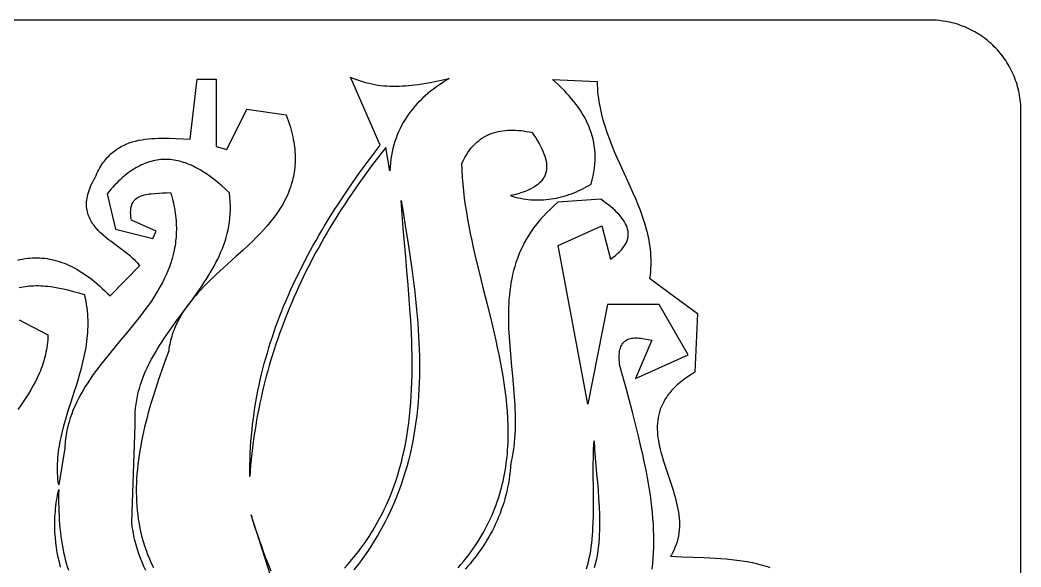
# Model space of a CAD drawing. Header units: metres. Extents: x 0 to 50, y 0 to 50.
# Drawn here: x 17.05 to 50, y 31.99 to 50 of the extents above; entities that cross this region are included whole.
import ezdxf

# ---------------------------------------------------------------- set-up
doc = ezdxf.new("R2010")
doc.units = ezdxf.units.M

msp = doc.modelspace()

# ---------------------------------------------------------------- linework, layer by layer
for points in [[(50, 3), (50, 47), (50, 47), (49.999076, 47.074492), (49.996313, 47.148761), (49.991723, 47.222779), (49.98532, 47.296513), (49.977116, 47.369934), (49.967123, 47.443009), (49.955354, 47.51571), (49.941823, 47.588004), (49.926542, 47.659861), (49.909523, 47.731251), (49.89078, 47.802143), (49.870324, 47.872505), (49.84817, 47.942308), (49.824329, 48.01152), (49.798814, 48.080111), (49.771639, 48.14805), (49.742815, 48.215307), (49.712355, 48.281849), (49.680273, 48.347648), (49.64658, 48.412671), (49.611291, 48.476889), (49.574416, 48.540271), (49.53597, 48.602785), (49.495965, 48.664402), (49.454413, 48.725089), (49.411328, 48.784818), (49.366721, 48.843556), (49.320606, 48.901274), (49.272996, 48.957939), (49.223903, 49.013523), (49.173341, 49.067994), (49.12132, 49.12132), (49.12132, 49.12132), (49.067994, 49.173341), (49.013523, 49.223903), (48.957939, 49.272996), (48.901274, 49.320606), (48.843556, 49.366721), (48.784818, 49.411328), (48.725089, 49.454413), (48.664402, 49.495965), (48.602785, 49.53597), (48.540271, 49.574416), (48.476889, 49.611291), (48.412671, 49.64658), (48.347648, 49.680273), (48.281849, 49.712355), (48.215307, 49.742815), (48.14805, 49.771639), (48.080111, 49.798814), (48.01152, 49.824329), (47.942308, 49.84817), (47.872505, 49.870324), (47.802143, 49.89078), (47.731251, 49.909523), (47.659861, 49.926542), (47.588004, 49.941823), (47.51571, 49.955354), (47.443009, 49.967123), (47.369934, 49.977116), (47.296513, 49.98532), (47.222779, 49.991723), (47.148761, 49.996313), (47.074492, 49.999076), (47, 50), (3, 50)], [(27.930947, 48.122105), (27.930947, 48.122105), (28.029593, 48.078524), (28.128401, 48.038802), (28.227373, 48.002824), (28.32651, 47.970475), (28.425815, 47.941639), (28.525289, 47.916203), (28.624935, 47.894049), (28.724755, 47.875065), (28.82475, 47.859133), (28.924923, 47.84614), (29.025275, 47.83597), (29.12581, 47.828507), (29.226528, 47.823638), (29.327432, 47.821246), (29.428524, 47.821216), (29.529805, 47.823434), (29.631279, 47.827784), (29.732946, 47.834151), (29.83481, 47.84242), (29.936871, 47.852476), (30.039133, 47.864203), (30.141596, 47.877487), (30.347138, 47.908264), (30.553511, 47.943886), (30.760734, 47.983431), (30.968821, 48.025978), (31.17779, 48.070607), (31.17779, 48.070607), (31.068707, 48.005251), (30.962389, 47.938288), (30.858871, 47.869688), (30.758185, 47.799423), (30.660363, 47.727462), (30.565439, 47.653778), (30.473445, 47.578341), (30.384415, 47.501122), (30.29838, 47.422093), (30.215374, 47.341223), (30.13543, 47.258484), (30.05858, 47.173847), (29.984858, 47.087284), (29.914295, 46.998764), (29.846926, 46.908259), (29.782782, 46.81574), (29.721896, 46.721177), (29.664302, 46.624543), (29.610032, 46.525807), (29.559119, 46.424941), (29.511596, 46.321915), (29.467496, 46.216701), (29.426851, 46.10927), (29.389694, 45.999592), (29.356058, 45.887639), (29.325976, 45.773381), (29.299481, 45.65679), (29.276606, 45.537836), (29.257382, 45.416491), (29.241844, 45.292724), (29.230024, 45.166508), (29.221955, 45.037814), (29.09101, 45.80323), (29.09101, 45.80323), (28.853097, 45.499222), (28.620692, 45.193369), (28.393876, 44.885632), (28.17273, 44.575971), (27.957334, 44.264347), (27.851817, 44.107785), (27.747769, 43.950718), (27.645198, 43.79314), (27.544116, 43.635047), (27.444531, 43.476432), (27.346455, 43.317292), (27.249898, 43.157621), (27.154868, 42.997415), (27.061378, 42.836668), (26.969435, 42.675375), (26.879052, 42.513531), (26.790237, 42.351132), (26.703002, 42.188173), (26.617355, 42.024648), (26.533308, 41.860552), (26.450869, 41.695881), (26.37005, 41.530629), (26.290861, 41.364792), (26.213311, 41.198365), (26.13741, 41.031343), (26.063169, 40.86372), (25.990598, 40.695491), (25.919707, 40.526653), (25.850506, 40.357199), (25.783005, 40.187125), (25.717214, 40.016426), (25.653143, 39.845097), (25.590803, 39.673132), (25.530203, 39.500528), (25.471354, 39.327278), (25.414265, 39.153378), (25.358947, 38.978824), (25.30541, 38.803609), (25.253664, 38.62773), (25.203718, 38.45118), (25.155584, 38.273956), (25.109271, 38.096051), (25.06479, 37.917462), (25.02215, 37.738183), (24.981361, 37.558209), (24.942434, 37.377536), (24.905378, 37.196158), (24.870205, 37.01407), (24.836923, 36.831267), (24.805543, 36.647745), (24.776076, 36.463498), (24.74853, 36.278521), (24.722917, 36.09281), (24.699246, 35.906359), (24.677528, 35.719164), (24.657772, 35.53122), (24.639988, 35.34252), (24.624188, 35.153062), (24.61038, 34.962839), (24.61038, 34.962839), (24.61046, 35.158335), (24.613215, 35.352805), (24.618618, 35.546259), (24.626642, 35.73871), (24.637262, 35.930168), (24.65045, 36.120645), (24.666181, 36.310152), (24.684427, 36.4987), (24.705162, 36.6863), (24.728359, 36.872964), (24.753992, 37.058704), (24.782035, 37.243529), (24.81246, 37.427452), (24.845242, 37.610484), (24.880353, 37.792635), (24.917768, 37.973918), (24.957459, 38.154344), (24.9994, 38.333924), (25.043564, 38.512668), (25.089926, 38.690589), (25.138458, 38.867698), (25.189133, 39.044005), (25.241926, 39.219523), (25.29681, 39.394262), (25.353758, 39.568234), (25.412744, 39.74145), (25.47374, 39.913921), (25.536722, 40.085659), (25.601661, 40.256674), (25.668532, 40.426978), (25.737308, 40.596583), (25.807962, 40.765499), (25.880467, 40.933738), (25.954799, 41.101311), (26.030929, 41.26823), (26.108831, 41.434505), (26.188478, 41.600148), (26.269845, 41.76517), (26.352904, 41.929583), (26.43763, 42.093397), (26.523994, 42.256624), (26.611972, 42.419275), (26.701536, 42.581362), (26.79266, 42.742896), (26.885317, 42.903887), (26.97948, 43.064348), (27.075124, 43.224289), (27.172222, 43.383723), (27.370671, 43.701109), (27.574617, 44.016598), (27.783845, 44.33028), (27.998145, 44.642244), (28.217304, 44.952581), (28.441109, 45.261381), (28.669347, 45.568734), (28.901808, 45.87473), (27.930947, 48.122105)], [(16.974172, 42.094382), (17.053785, 42.112621), (17.13347, 42.128346), (17.213233, 42.141531), (17.29308, 42.152155), (17.373017, 42.160192), (17.45305, 42.16562), (17.533183, 42.168416), (17.613424, 42.168555), (17.693778, 42.166014), (17.77425, 42.16077), (17.854846, 42.152799), (17.935573, 42.142078), (18.016435, 42.128583), (18.097439, 42.11229), (18.178591, 42.093177), (18.259895, 42.071218), (18.341358, 42.046392), (18.422986, 42.018674), (18.504785, 41.988042), (18.58676, 41.95447), (18.668916, 41.917937), (18.751261, 41.878418), (18.833798, 41.835889), (18.916536, 41.790328), (18.999478, 41.741711), (19.082631, 41.690014), (19.166, 41.635214), (19.249592, 41.577287), (19.333411, 41.51621), (19.417465, 41.451959), (19.501758, 41.384511), (19.586297, 41.313842), (19.671087, 41.239928), (19.756133, 41.162747), (19.841442, 41.082274), (19.92702, 40.998486), (20.012872, 40.91136), (20.992336, 41.917403), (20.992336, 41.917403), (20.920813, 41.996123), (20.844367, 42.072493), (20.763655, 42.146823), (20.679334, 42.219426), (20.592062, 42.290613), (20.502494, 42.360696), (20.319101, 42.4988), (20.134412, 42.636231), (20.043224, 42.705473), (19.953682, 42.775482), (19.866444, 42.846571), (19.782167, 42.91905), (19.701508, 42.993232), (19.625123, 43.069429), (19.55367, 43.147951), (19.519998, 43.188182), (19.487806, 43.229112), (19.457175, 43.270779), (19.428187, 43.313222), (19.400925, 43.356481), (19.37547, 43.400594), (19.351906, 43.445601), (19.330314, 43.49154), (19.310775, 43.53845), (19.293373, 43.58637), (19.278189, 43.63534), (19.265306, 43.685398), (19.254805, 43.736583), (19.246769, 43.788935), (19.24128, 43.842491), (19.23842, 43.897292), (19.238271, 43.953376), (19.240915, 44.010782), (19.246434, 44.069549), (19.254911, 44.129716), (19.266428, 44.191322), (19.281066, 44.254406), (19.298908, 44.319007), (19.320035, 44.385164), (19.344531, 44.452916), (19.372477, 44.522302), (19.403956, 44.593361), (19.439048, 44.666131), (19.477838, 44.740653), (19.520406, 44.816964), (19.520406, 44.816964), (19.549248, 44.883982), (19.579077, 44.948713), (19.609874, 45.011197), (19.641624, 45.071469), (19.674308, 45.129569), (19.707911, 45.185533), (19.742415, 45.2394), (19.777803, 45.291208), (19.814058, 45.340994), (19.851164, 45.388795), (19.889104, 45.434651), (19.92786, 45.478598), (19.967416, 45.520674), (20.007754, 45.560918), (20.048858, 45.599366), (20.090711, 45.636057), (20.133296, 45.671029), (20.176596, 45.704318), (20.220594, 45.735964), (20.265273, 45.766003), (20.310616, 45.794474), (20.356606, 45.821414), (20.403227, 45.846862), (20.450461, 45.870854), (20.498291, 45.893429), (20.546701, 45.914624), (20.645192, 45.953027), (20.745797, 45.986364), (20.848382, 46.014939), (20.952811, 46.039054), (21.058948, 46.05901), (21.166658, 46.075109), (21.275806, 46.087655), (21.386255, 46.096949), (21.497872, 46.103294), (21.610519, 46.106991), (21.724062, 46.108343), (21.838365, 46.107652), (21.953293, 46.105221), (22.184481, 46.096345), (22.416542, 46.084133), (22.648393, 46.071002), (22.878255, 48.056202), (23.506415, 48.056202)], [(23.506415, 48.056202), (23.506415, 45.829044), (23.85785, 45.738688), (24.512117, 47.066354), (25.808758, 46.872788), (25.808758, 46.872788), (25.844027, 46.77898), (25.876903, 46.686368), (25.907418, 46.594936), (25.935604, 46.504668), (25.961493, 46.415549), (25.985119, 46.327561), (26.006514, 46.24069), (26.025709, 46.154918), (26.042738, 46.07023), (26.057633, 45.98661), (26.070427, 45.904042), (26.081151, 45.822509), (26.089838, 45.741996), (26.096522, 45.662486), (26.101233, 45.583964), (26.104005, 45.506413), (26.10487, 45.429817), (26.10386, 45.354161), (26.101009, 45.279428), (26.096347, 45.205602), (26.089908, 45.132667), (26.081725, 45.060607), (26.071829, 44.989405), (26.060254, 44.919047), (26.04703, 44.849515), (26.032192, 44.780794), (26.015771, 44.712868), (25.9978, 44.64572), (25.978311, 44.579335), (25.957337, 44.513696), (25.934911, 44.448787), (25.911063, 44.384593), (25.885828, 44.321097), (25.859237, 44.258283), (25.802118, 44.134637), (25.739967, 44.013527), (25.673042, 43.894825), (25.601603, 43.778401), (25.52591, 43.664127), (25.446222, 43.551875), (25.362798, 43.441516), (25.275899, 43.332921), (25.185783, 43.225963), (25.09271, 43.120512), (24.99694, 43.01644), (24.898732, 42.913618), (24.798345, 42.811918), (24.69604, 42.711211), (24.592075, 42.61137), (24.380206, 42.413766), (24.164812, 42.218079), (23.73176, 41.828342), (23.518252, 41.632235), (23.413161, 41.533422), (23.309525, 41.433931), (23.207603, 41.333634), (23.107654, 41.232402), (23.009939, 41.130107), (22.914716, 41.02662), (22.822246, 40.921813), (22.732787, 40.815556), (22.646599, 40.707723), (22.563942, 40.598183), (22.485076, 40.486808), (22.410258, 40.373471), (22.33975, 40.258042), (22.273811, 40.140392), (22.2127, 40.020394), (22.156676, 39.897919), (22.130653, 39.835712), (22.106, 39.772838), (22.082748, 39.70928), (22.06093, 39.645022), (22.040579, 39.580049), (22.021727, 39.514344), (22.004406, 39.447891), (21.988649, 39.380674), (21.974488, 39.312677), (21.961956, 39.243885), (21.951086, 39.17428), (21.941908, 39.103846), (21.941908, 39.103846), (21.826791, 38.788728), (21.714826, 38.473835), (21.606736, 38.159278), (21.50324, 37.845166), (21.405062, 37.531612), (21.358193, 37.375079), (21.312924, 37.218726), (21.269345, 37.062567), (21.227546, 36.906617), (21.187618, 36.75089), (21.149651, 36.595398), (21.113735, 36.440156), (21.079961, 36.285178), (21.048418, 36.130478), (21.019196, 35.976069), (20.992387, 35.821965), (20.96808, 35.66818), (20.946365, 35.514728), (20.927333, 35.361623), (20.911074, 35.208878), (20.897678, 35.056507), (20.887235, 34.904525), (20.879836, 34.752945), (20.875571, 34.601781), (20.874529, 34.451046), (20.876802, 34.300755), (20.882479, 34.150921), (20.89165, 34.001558), (20.904407, 33.852681), (20.920838, 33.704302), (20.941035, 33.556436), (20.965087, 33.409096), (20.993085, 33.262297), (21.025119, 33.116052), (21.061279, 32.970375), (21.101656, 32.825279), (21.146339, 32.68078), (21.195419, 32.536889), (21.248985, 32.393622), (21.307129, 32.250993), (21.369941, 32.109014), (21.43751, 31.9677)], [(31.472128, 31.959075), (31.563457, 32.065674), (31.651714, 32.17257), (31.736938, 32.279762), (31.819169, 32.387243), (31.898446, 32.495011), (31.974809, 32.603061), (32.048298, 32.71139), (32.118951, 32.819992), (32.186809, 32.928864), (32.251911, 33.038003), (32.314296, 33.147403), (32.374004, 33.257061), (32.431075, 33.366973), (32.485548, 33.477135), (32.537463, 33.587543), (32.586859, 33.698192), (32.633776, 33.809079), (32.678254, 33.920199), (32.720331, 34.031549), (32.760047, 34.143125), (32.797443, 34.254922), (32.832557, 34.366936), (32.865429, 34.479164), (32.896098, 34.5916), (32.924605, 34.704242), (32.950989, 34.817086), (32.975289, 34.930126), (32.997544, 35.043359), (33.017795, 35.156782), (33.036081, 35.270389), (33.052441, 35.384177), (33.066915, 35.498142), (33.079542, 35.61228), (33.090363, 35.726587), (33.099416, 35.841058), (33.106741, 35.95569), (33.112378, 36.070478), (33.116366, 36.185419), (33.118745, 36.300509), (33.119554, 36.415743), (33.118833, 36.531117), (33.116622, 36.646628), (33.107885, 36.878042), (33.09366, 37.109952), (33.074264, 37.342327), (33.050012, 37.575134), (33.021222, 37.808339), (32.988208, 38.041912), (32.951289, 38.27582), (32.91078, 38.510029), (32.866997, 38.744509), (32.820257, 38.979225), (32.770876, 39.214147), (32.719171, 39.44924), (32.665458, 39.684474), (32.553272, 40.155232), (32.43685, 40.626161), (32.318723, 41.097002), (32.201421, 41.567495), (32.087475, 42.037381), (32.032551, 42.272015), (31.979415, 42.5064), (31.928384, 42.740504), (31.879773, 42.974294), (31.8339, 43.207738), (31.79108, 43.440803), (31.75163, 43.673457), (31.715866, 43.905667), (31.684104, 44.137401), (31.656661, 44.368627), (31.633854, 44.599312), (31.615998, 44.829424), (31.60341, 45.05893), (31.596406, 45.287798), (31.596406, 45.287798), (31.643097, 45.383404), (31.691713, 45.473925), (31.742226, 45.559455), (31.794605, 45.640092), (31.848821, 45.715932), (31.904843, 45.787071), (31.962643, 45.853604), (32.02219, 45.915629), (32.083454, 45.973241), (32.146407, 46.026536), (32.211017, 46.07561), (32.277256, 46.12056), (32.345094, 46.161481), (32.414501, 46.198471), (32.485447, 46.231624), (32.557903, 46.261037), (32.631838, 46.286807), (32.707224, 46.309029), (32.78403, 46.327799), (32.862226, 46.343214), (32.941783, 46.355369), (33.022672, 46.364362), (33.104862, 46.370287), (33.188323, 46.373242), (33.273027, 46.373321), (33.358942, 46.370622), (33.446041, 46.365241), (33.534292, 46.357273), (33.623666, 46.346815), (33.714133, 46.333963), (33.805664, 46.318812), (33.898229, 46.30146), (33.898229, 46.30146), (33.963401, 46.207935), (34.024481, 46.115833), (34.081316, 46.025194), (34.133751, 45.936059), (34.181633, 45.84847), (34.224807, 45.762468), (34.26312, 45.678093), (34.296418, 45.595387), (34.324547, 45.51439), (34.347353, 45.435144), (34.364682, 45.357689), (34.376381, 45.282066), (34.382295, 45.208317), (34.383034, 45.172158), (34.38227, 45.136482), (34.379983, 45.101296), (34.376153, 45.066603), (34.370762, 45.032409), (34.36379, 44.99872), (34.355218, 44.96554), (34.345026, 44.932874), (34.333197, 44.900728), (34.319709, 44.869107), (34.304544, 44.838015), (34.287684, 44.807458), (34.269107, 44.777442), (34.248796, 44.74797), (34.226732, 44.719049), (34.202894, 44.690683), (34.177263, 44.662878), (34.149821, 44.635639), (34.120548, 44.60897), (34.089425, 44.582877), (34.056432, 44.557365), (34.021551, 44.53244), (33.984762, 44.508106), (33.946047, 44.484368), (33.862757, 44.438702), (33.771527, 44.395483), (33.672205, 44.354752), (33.564636, 44.31655), (33.448667, 44.280918), (33.324142, 44.247897), (33.190909, 44.217528), (33.190909, 44.217528), (33.275111, 44.191851), (33.359352, 44.168728), (33.44362, 44.148144), (33.527905, 44.130088), (33.612195, 44.114546), (33.696479, 44.101507), (33.780746, 44.090958), (33.864984, 44.082885), (33.949183, 44.077277), (34.033331, 44.07412), (34.117417, 44.073403), (34.201429, 44.075112), (34.285357, 44.079235), (34.36919, 44.085759), (34.452915, 44.094672), (34.536522, 44.10596), (34.62, 44.119612), (34.703338, 44.135615), (34.786524, 44.153956), (34.869546, 44.174622), (34.952395, 44.197602), (35.035058, 44.222881), (35.117524, 44.250448), (35.199783, 44.28029), (35.281822, 44.312395), (35.363631, 44.346749), (35.445199, 44.38334), (35.526514, 44.422156), (35.607565, 44.463183), (35.688341, 44.50641), (35.768831, 44.551823), (35.849023, 44.599411), (35.849023, 44.599411), (35.88524, 44.733012), (35.915426, 44.864556), (35.939695, 44.994079), (35.958161, 45.121619), (35.970938, 45.247214), (35.97814, 45.370903), (35.97988, 45.492722), (35.976273, 45.612709), (35.967433, 45.730903), (35.953474, 45.84734), (35.934509, 45.96206), (35.910652, 46.075099), (35.882018, 46.186495), (35.848721, 46.296286), (35.810873, 46.40451), (35.76859, 46.511205), (35.721985, 46.616408), (35.671172, 46.720158), (35.616265, 46.822491), (35.557378, 46.923446), (35.494625, 47.02306), (35.42812, 47.121372), (35.357976, 47.218418), (35.284309, 47.314238), (35.207231, 47.408868), (35.126856, 47.502346), (35.043299, 47.594711), (34.956674, 47.685999), (34.867094, 47.776249), (34.774673, 47.865498), (34.679526, 47.953785), (34.581766, 48.041146), (36.045059, 47.979679), (36.045059, 47.979679), (36.048056, 47.866953), (36.05389, 47.755167), (36.062459, 47.644292), (36.073663, 47.5343), (36.087403, 47.425164), (36.103577, 47.316855), (36.122086, 47.209346), (36.142828, 47.102608), (36.165704, 46.996613), (36.190613, 46.891334), (36.217455, 46.786743), (36.24613, 46.682811), (36.276537, 46.579511), (36.308576, 46.476815), (36.342146, 46.374695), (36.377148, 46.273122), (36.451044, 46.071508), (36.52946, 45.87175), (36.611595, 45.673624), (36.696645, 45.476906), (36.783807, 45.281373), (36.87228, 45.0868), (37.049944, 44.699643), (37.13753, 44.506611), (37.223215, 44.313646), (37.306196, 44.120522), (37.385671, 43.927018), (37.460837, 43.732908), (37.53089, 43.53797), (37.56375, 43.440121), (37.59503, 43.34198), (37.624631, 43.24352), (37.652452, 43.144714), (37.678393, 43.045532), (37.702354, 42.945948), (37.724234, 42.845932), (37.743933, 42.745458), (37.761351, 42.644497), (37.776387, 42.543022), (37.788941, 42.441004), (37.798912, 42.338415), (37.806201, 42.235227), (37.810707, 42.131413), (37.81233, 42.026945), (37.810968, 41.921793), (37.806523, 41.815932), (37.798893, 41.709332), (37.787978, 41.601966), (37.773679, 41.493805), (39.353362, 40.33517), (39.265453, 38.402157), (39.265453, 38.402157), (39.131744, 38.319316), (39.007105, 38.235735), (38.89128, 38.151432), (38.78402, 38.066424), (38.685069, 37.98073), (38.594176, 37.894366), (38.551673, 37.850939), (38.511089, 37.80735), (38.472393, 37.763603), (38.435553, 37.7197), (38.400539, 37.675643), (38.367317, 37.631433), (38.335858, 37.587074), (38.306128, 37.542567), (38.278098, 37.497915), (38.251734, 37.453119), (38.20388, 37.363107), (38.162316, 37.272548), (38.126787, 37.181461), (38.097042, 37.089861), (38.072828, 36.997768), (38.053891, 36.905199), (38.03998, 36.81217), (38.030841, 36.7187), (38.026222, 36.624806), (38.02587, 36.530506), (38.029532, 36.435818), (38.036956, 36.340758), (38.047889, 36.245344), (38.062078, 36.149595), (38.079271, 36.053527), (38.099214, 35.957157), (38.121656, 35.860505), (38.146343, 35.763587), (38.173023, 35.66642), (38.23135, 35.471411), (38.294615, 35.27562), (38.360797, 35.079187), (38.427874, 34.882251), (38.493824, 34.684953), (38.556625, 34.487434), (38.586214, 34.388636), (38.614257, 34.289835), (38.640502, 34.191048), (38.664697, 34.092294), (38.686588, 33.99359), (38.705923, 33.894953), (38.722449, 33.796402), (38.735914, 33.697952), (38.746065, 33.599623), (38.752648, 33.501432), (38.755413, 33.403396), (38.754104, 33.305533), (38.748471, 33.207859), (38.73826, 33.110394), (38.723219, 33.013154), (38.703094, 32.916157), (38.677634, 32.819421), (38.646585, 32.722962), (38.609695, 32.6268), (38.56671, 32.53095), (38.517379, 32.435431), (38.490255, 32.387801), (38.461449, 32.34026), (38.461449, 32.34026), (38.832329, 32.323693), (39.202351, 32.310364), (39.570108, 32.296635), (39.752697, 32.288484), (39.934193, 32.278869), (40.114419, 32.267336), (40.293198, 32.253429), (40.470357, 32.236694), (40.645718, 32.216677), (40.819105, 32.192923), (40.990343, 32.164977), (41.159256, 32.132384), (41.325667, 32.09469), (41.40788, 32.073788), (41.489402, 32.05144), (41.57021, 32.02759), (41.650283, 32.00218), (41.729599, 31.975154)], [(21.184965, 31.867675), (21.123036, 32.003327), (21.064704, 32.140883), (21.010104, 32.280414), (20.959371, 32.42199), (20.91264, 32.56568), (20.870045, 32.711554), (20.831721, 32.859681), (20.797802, 33.010131), (20.768422, 33.162974), (20.743717, 33.31828), (20.723821, 33.476118), (20.83913, 36.661719), (20.83913, 36.661719), (20.834151, 36.803671), (20.834641, 36.943448), (20.840416, 37.081121), (20.851295, 37.216762), (20.867094, 37.350439), (20.887632, 37.482225), (20.912725, 37.61219), (20.942192, 37.740404), (20.975848, 37.866938), (21.013513, 37.991863), (21.055003, 38.115248), (21.100136, 38.237166), (21.148729, 38.357686), (21.200599, 38.476879), (21.255565, 38.594815), (21.313443, 38.711566), (21.374051, 38.827202), (21.437207, 38.941793), (21.502727, 39.05541), (21.57043, 39.168124), (21.640132, 39.280005), (21.711652, 39.391124), (21.784806, 39.501552), (21.859412, 39.611358), (22.012249, 39.829392), (22.168704, 40.045789), (22.486624, 40.475935), (22.645168, 40.690814), (22.801486, 40.906316), (22.95412, 41.123006), (23.028598, 41.231974), (23.101608, 41.34145), (23.172965, 41.451506), (23.242489, 41.562212), (23.309996, 41.673639), (23.375304, 41.785857), (23.438229, 41.898938), (23.498591, 42.012951), (23.556205, 42.127967), (23.61089, 42.244057), (23.662463, 42.361291), (23.710741, 42.479741), (23.755542, 42.599476), (23.796683, 42.720568), (23.833981, 42.843086), (23.867255, 42.967102), (23.896321, 43.092686), (23.920998, 43.219909), (23.941101, 43.348841), (23.95645, 43.479554), (23.96686, 43.612117), (23.972151, 43.746601), (23.972138, 43.883077), (23.966641, 44.021615), (23.955475, 44.162286), (23.938458, 44.305161), (23.938458, 44.305161), (23.812442, 44.426017), (23.686519, 44.540742), (23.560682, 44.649166), (23.434922, 44.751117), (23.309232, 44.846422), (23.183605, 44.934911), (23.058032, 45.016411), (22.995263, 45.054487), (22.932505, 45.090752), (22.869757, 45.125183), (22.807018, 45.15776), (22.744287, 45.188461), (22.681563, 45.217265), (22.618844, 45.24415), (22.556131, 45.269095), (22.493421, 45.292078), (22.430715, 45.313078), (22.368011, 45.332074), (22.305308, 45.349043), (22.242605, 45.363965), (22.179901, 45.376818), (22.117195, 45.38758), (22.054487, 45.396231), (21.991775, 45.402748), (21.929058, 45.407111), (21.866336, 45.409297), (21.803607, 45.409285), (21.740871, 45.407054), (21.678126, 45.402583), (21.615371, 45.395849), (21.552606, 45.386832), (21.48983, 45.37551), (21.427041, 45.361861), (21.364239, 45.345865), (21.301423, 45.327499), (21.238592, 45.306742), (21.175744, 45.283573), (21.112879, 45.25797), (21.049996, 45.229912), (20.987094, 45.199377), (20.924172, 45.166344), (20.861229, 45.130791), (20.798263, 45.092698), (20.735275, 45.052042), (20.672263, 45.008801), (20.609226, 44.962956), (20.546163, 44.914483), (20.483074, 44.863362), (20.419956, 44.809572), (20.35681, 44.753089), (20.293634, 44.693895), (20.230428, 44.631966), (20.167189, 44.567281), (20.103919, 44.49982), (20.040614, 44.429559), (19.977276, 44.356479), (19.913901, 44.280557), (20.194479, 43.113654)], [(20.194479, 43.113654), (21.419808, 42.810035), (21.532114, 43.045739), (20.712987, 43.411235), (20.712987, 43.411235), (20.699393, 43.49913), (20.691176, 43.580873), (20.688146, 43.656694), (20.690113, 43.726824), (20.696888, 43.791495), (20.70828, 43.85094), (20.7241, 43.905389), (20.744158, 43.955074), (20.768264, 44.000227), (20.796229, 44.041078), (20.827862, 44.077861), (20.862974, 44.110806), (20.901375, 44.140145), (20.942875, 44.16611), (20.987284, 44.188932), (21.034412, 44.208843), (21.08407, 44.226073), (21.136068, 44.240856), (21.190215, 44.253423), (21.246323, 44.264004), (21.304201, 44.272832), (21.363659, 44.280139), (21.486558, 44.291113), (21.613501, 44.298779), (21.742969, 44.30499), (21.873443, 44.311598), (22.003406, 44.320457), (22.003406, 44.320457), (22.029651, 44.232691), (22.053837, 44.14577), (22.075992, 44.059683), (22.096147, 43.974417), (22.114329, 43.889961), (22.130568, 43.806302), (22.144893, 43.723429), (22.157333, 43.64133), (22.167916, 43.559994), (22.176672, 43.479407), (22.18363, 43.399559), (22.188819, 43.320436), (22.192267, 43.242029), (22.194004, 43.164324), (22.194059, 43.08731), (22.19246, 43.010975), (22.189237, 42.935306), (22.184419, 42.860293), (22.178034, 42.785923), (22.170112, 42.712184), (22.160682, 42.639065), (22.149772, 42.566553), (22.137412, 42.494637), (22.12363, 42.423305), (22.091918, 42.282344), (22.054868, 42.143576), (22.012711, 42.006905), (21.965681, 41.872237), (21.914008, 41.739476), (21.857925, 41.608527), (21.797663, 41.479295), (21.733454, 41.351686), (21.66553, 41.225603), (21.594124, 41.100953), (21.519466, 40.977639), (21.441789, 40.855568), (21.361325, 40.734643), (21.278305, 40.61477), (21.192961, 40.495853), (21.105526, 40.377798), (21.016231, 40.26051), (20.925308, 40.143893), (20.739506, 39.912293), (20.549975, 39.682238), (20.358569, 39.452967), (20.167144, 39.223721), (19.977554, 38.993737), (19.791656, 38.762257), (19.70067, 38.645717), (19.611303, 38.528518), (19.523786, 38.410565), (19.438351, 38.291761), (19.35523, 38.172014), (19.274655, 38.051226), (19.196858, 37.929303), (19.12207, 37.806151), (19.050523, 37.681673), (18.98245, 37.555776), (18.918083, 37.428363), (18.857652, 37.29934), (18.80139, 37.168612), (18.749529, 37.036084), (18.702301, 36.90166), (18.659938, 36.765246), (18.622671, 36.626746), (18.590732, 36.486065), (18.576834, 36.414878), (18.564354, 36.343109), (18.553322, 36.270748), (18.543768, 36.197782), (18.535719, 36.1242), (18.529206, 36.049989), (18.524256, 35.975139), (18.520899, 35.899636), (18.319581, 34.693464), (18.319581, 34.693464), (18.306104, 34.793834), (18.295549, 34.893769), (18.287817, 34.993286), (18.282807, 35.092402), (18.280418, 35.191134), (18.280552, 35.289498), (18.283107, 35.387513), (18.287983, 35.485193), (18.29508, 35.582557), (18.304298, 35.679622), (18.315536, 35.776404), (18.328695, 35.87292), (18.343674, 35.969188), (18.360373, 36.065223), (18.378691, 36.161043), (18.398529, 36.256665), (18.442363, 36.447383), (18.491072, 36.637512), (18.543854, 36.827186), (18.599908, 37.016541), (18.658432, 37.205713), (18.718624, 37.394837), (18.840806, 37.773482), (18.901192, 37.963273), (18.960039, 38.153558), (19.016546, 38.344471), (19.06991, 38.536148), (19.11933, 38.728724), (19.164004, 38.922334), (19.18431, 39.01957), (19.20313, 39.117114), (19.220362, 39.214985), (19.235907, 39.3132), (19.249663, 39.411774), (19.261532, 39.510725), (19.271413, 39.610071), (19.279205, 39.709827), (19.284808, 39.810011), (19.288122, 39.91064), (19.289047, 40.01173), (19.287483, 40.113299), (19.28333, 40.215363), (19.276486, 40.317939), (19.266853, 40.421045), (19.254329, 40.524697), (19.238815, 40.628912), (19.22021, 40.733707), (19.198414, 40.839099), (19.173327, 40.945105), (19.173327, 40.945105), (18.991428, 41.002069), (18.812573, 41.053541), (18.636888, 41.099289), (18.464498, 41.13908), (18.295532, 41.172685), (18.130114, 41.199869), (18.048775, 41.210981), (17.968371, 41.220402), (17.888917, 41.228101), (17.81043, 41.23405), (17.732924, 41.238221), (17.656417, 41.240584), (17.580923, 41.24111), (17.506458, 41.23977), (17.433038, 41.236535), (17.360679, 41.231376), (17.289397, 41.224264), (17.219208, 41.215171), (17.150126, 41.204066), (17.082169, 41.190922), (17.015352, 41.175709)], [(27.732213, 31.950278), (27.814813, 32.042608), (27.895472, 32.13543), (27.974209, 32.228738), (28.051045, 32.322528), (28.126, 32.416793), (28.199096, 32.51153), (28.270352, 32.606732), (28.339789, 32.702395), (28.407427, 32.798513), (28.473288, 32.895082), (28.537391, 32.992096), (28.599756, 33.089549), (28.660405, 33.187438), (28.719359, 33.285756), (28.776636, 33.384499), (28.832259, 33.483661), (28.886246, 33.583237), (28.93862, 33.683221), (28.9894, 33.78361), (29.038607, 33.884398), (29.086262, 33.985578), (29.132384, 34.087147), (29.176995, 34.1891), (29.220114, 34.29143), (29.261763, 34.394133), (29.340731, 34.600636), (29.414061, 34.808569), (29.48192, 35.01789), (29.544469, 35.228557), (29.601873, 35.44053), (29.654296, 35.653766), (29.701903, 35.868225), (29.744856, 36.083865), (29.78332, 36.300645), (29.817459, 36.518524), (29.847437, 36.737459), (29.873417, 36.957411), (29.895564, 37.178337), (29.914041, 37.400197), (29.929013, 37.622949), (29.940643, 37.846551), (29.949096, 38.070962), (29.954535, 38.296142), (29.957124, 38.522048), (29.957028, 38.748639), (29.954409, 38.975874), (29.949433, 39.203712), (29.942262, 39.432112), (29.933062, 39.661031), (29.921995, 39.890429), (29.909226, 40.120264), (29.894919, 40.350495), (29.862345, 40.811981), (29.825586, 41.274554), (29.785953, 41.737886), (29.744757, 42.201644), (29.662923, 43.129118), (29.624907, 43.592173), (29.590575, 44.054333), (29.590575, 44.054333), (29.667636, 43.604103), (29.742747, 43.154226), (29.815047, 42.704856), (29.883673, 42.256143), (29.947766, 41.808241), (30.006464, 41.361303), (30.03352, 41.138242), (30.058905, 40.915479), (30.08251, 40.693034), (30.104228, 40.470924), (30.123951, 40.249169), (30.141572, 40.027789), (30.156982, 39.806801), (30.170075, 39.586226), (30.180742, 39.366082), (30.188876, 39.146388), (30.19437, 38.927164), (30.197114, 38.708428), (30.197003, 38.490199), (30.193928, 38.272497), (30.187782, 38.055341), (30.178456, 37.838749), (30.165844, 37.62274), (30.149837, 37.407335), (30.130328, 37.192551), (30.10721, 36.978407), (30.080374, 36.764924), (30.049713, 36.55212), (30.015119, 36.340013), (29.976485, 36.128623), (29.933702, 35.91797), (29.886664, 35.708071), (29.835263, 35.498947), (29.77939, 35.290615), (29.718939, 35.083096), (29.653801, 34.876408), (29.583869, 34.670571), (29.509036, 34.465603), (29.429193, 34.261523), (29.344233, 34.05835), (29.254049, 33.856105), (29.158532, 33.654804), (29.057575, 33.454468), (28.95107, 33.255116), (28.83891, 33.056767), (28.720987, 32.859439), (28.597193, 32.663152), (28.467421, 32.467925), (28.331563, 32.273777), (28.189511, 32.080726), (28.041157, 31.888793)], [(37.85728, 31.916251), (37.877991, 32.098059), (37.893919, 32.280887), (37.905225, 32.4647), (37.91207, 32.649463), (37.914614, 32.835142), (37.913018, 33.021702), (37.907441, 33.209108), (37.898045, 33.397326), (37.88499, 33.58632), (37.868436, 33.776057), (37.848544, 33.966501), (37.825474, 34.157617), (37.799388, 34.349372), (37.770444, 34.541729), (37.738805, 34.734655), (37.70463, 34.928115), (37.66808, 35.122073), (37.629315, 35.316496), (37.588496, 35.511349), (37.545783, 35.706596), (37.501337, 35.902204), (37.407887, 36.29436), (37.309431, 36.687539), (37.207251, 37.081465), (36.996858, 37.870443), (36.891212, 38.26494), (36.786979, 38.659071), (36.786979, 38.659071), (36.778908, 38.742944), (36.774218, 38.821797), (36.772838, 38.89575), (36.774694, 38.964924), (36.779715, 39.02944), (36.787828, 39.089417), (36.79896, 39.144978), (36.813041, 39.196243), (36.829997, 39.243333), (36.849755, 39.286368), (36.872245, 39.325468), (36.897392, 39.360756), (36.925126, 39.392352), (36.955374, 39.420375), (36.988063, 39.444948), (37.023121, 39.46619), (37.060476, 39.484223), (37.100055, 39.499167), (37.141787, 39.511144), (37.185598, 39.520273), (37.231417, 39.526675), (37.279171, 39.530472), (37.328789, 39.531784), (37.380197, 39.530731), (37.433323, 39.527435), (37.488095, 39.522017), (37.544441, 39.514596), (37.602289, 39.505294), (37.722199, 39.481529), (37.847246, 39.451687), (37.313159, 38.192943), (39.037884, 38.970359), (38.092282, 40.632342), (36.391623, 40.632342), (35.738363, 37.344331), (34.759033, 42.572571), (36.197518, 43.220965), (36.481491, 42.125956), (36.481491, 42.125956), (36.568968, 42.187018), (36.648984, 42.24813), (36.721657, 42.309291), (36.787103, 42.370499), (36.84544, 42.431753), (36.896786, 42.49305), (36.941259, 42.554389), (36.978976, 42.615768), (37.010055, 42.677187), (37.023141, 42.70791), (37.034612, 42.738642), (37.044482, 42.769384), (37.052766, 42.800134), (37.059479, 42.830892), (37.064635, 42.861659), (37.068249, 42.892434), (37.070335, 42.923217), (37.070909, 42.954007), (37.069985, 42.984805), (37.063701, 43.046422), (37.051602, 43.108068), (37.033805, 43.169738), (37.010427, 43.231434), (36.981587, 43.293152), (36.947401, 43.354891), (36.907987, 43.416649), (36.863464, 43.478425), (36.813947, 43.540218), (36.759555, 43.602024), (36.700406, 43.663844), (36.636617, 43.725676), (36.568305, 43.787517), (36.495589, 43.849366), (36.418584, 43.911221), (36.337411, 43.973081), (36.252184, 44.034945), (36.163024, 44.09681), (34.755979, 43.997047), (34.755979, 43.997047), (34.622612, 43.8816), (34.496331, 43.76488), (34.376961, 43.646921), (34.264325, 43.527757), (34.158249, 43.407419), (34.058558, 43.285942), (33.965077, 43.163358), (33.87763, 43.039699), (33.796042, 42.915), (33.720139, 42.789293), (33.649744, 42.662611), (33.584683, 42.534987), (33.524781, 42.406454), (33.469863, 42.277045), (33.419753, 42.146793), (33.374276, 42.015731), (33.333258, 41.883892), (33.296522, 41.751309), (33.263894, 41.618015), (33.235199, 41.484043), (33.210261, 41.349426), (33.188906, 41.214197), (33.170958, 41.078389), (33.156242, 40.942035), (33.144583, 40.805168), (33.135806, 40.66782), (33.129736, 40.530026), (33.126196, 40.391818), (33.125014, 40.253228), (33.126012, 40.114291), (33.129017, 39.975038), (33.133852, 39.835504), (33.140343, 39.69572), (33.148315, 39.55572), (33.168, 39.275204), (33.191505, 38.994219), (33.21743, 38.71303), (33.270934, 38.151093), (33.29571, 37.870874), (33.317301, 37.591506), (33.334305, 37.313253), (33.340649, 37.174628), (33.345322, 37.03638), (33.348147, 36.898542), (33.34895, 36.761149), (33.347555, 36.624232), (33.343788, 36.487825), (33.337473, 36.351961), (33.328435, 36.216673), (33.316498, 36.081993), (33.301489, 35.947955), (33.283231, 35.814592), (33.26155, 35.681936), (33.23627, 35.550021), (33.207216, 35.41888), (33.207216, 35.41888), (33.196494, 35.278026), (33.182786, 35.139365), (33.16614, 35.002859), (33.146605, 34.868475), (33.124229, 34.736174), (33.099061, 34.605922), (33.07115, 34.477682), (33.040545, 34.351418), (33.007294, 34.227095), (32.971446, 34.104675), (32.93305, 33.984124), (32.892154, 33.865405), (32.848808, 33.748482), (32.80306, 33.633319), (32.754958, 33.51988), (32.704552, 33.408128), (32.65189, 33.298029), (32.597021, 33.189545), (32.539994, 33.082642), (32.480857, 32.977282), (32.419658, 32.87343), (32.356448, 32.771049), (32.291274, 32.670104), (32.224186, 32.570559), (32.155231, 32.472377), (32.084459, 32.375523), (32.011919, 32.27996), (31.937658, 32.185653), (31.861726, 32.092566), (31.784172, 32.000661), (31.705045, 31.909904)], [(17.019717, 40.128541), (17.966686, 39.632977), (17.966686, 39.632977), (17.96371, 39.547458), (17.958534, 39.463032), (17.951215, 39.379672), (17.941809, 39.297349), (17.930374, 39.216035), (17.916966, 39.135702), (17.901643, 39.056321), (17.88446, 38.977864), (17.865476, 38.900303), (17.844746, 38.82361), (17.822327, 38.747755), (17.798277, 38.672712), (17.772653, 38.598452), (17.74551, 38.524946), (17.716907, 38.452167), (17.686899, 38.380085), (17.622898, 38.237903), (17.553963, 38.098174), (17.480548, 37.960672), (17.403109, 37.825171), (17.322099, 37.691445), (17.237973, 37.559267), (17.151188, 37.428411), (17.062196, 37.298652), (16.971454, 37.169764)], [(35.699059, 31.923927), (35.732333, 32.039355), (35.762265, 32.156898), (35.789025, 32.276451), (35.812783, 32.397906), (35.833708, 32.521157), (35.851967, 32.646096), (35.867732, 32.772617), (35.881169, 32.900613), (35.892449, 33.029976), (35.90174, 33.160601), (35.909212, 33.29238), (35.915034, 33.425206), (35.922401, 33.693573), (35.925194, 33.964847), (35.924766, 34.238173), (35.922469, 34.512696), (35.917673, 35.061913), (35.91788, 35.334896), (35.921626, 35.605657), (35.930263, 35.873341), (35.936838, 36.005761), (35.945143, 36.137091), (35.945143, 36.137091), (35.962656, 35.868352), (35.98342, 35.597846), (36.029979, 35.053946), (36.053411, 34.781763), (36.075369, 34.510229), (36.094673, 34.239952), (36.110141, 33.971534), (36.120592, 33.70558), (36.123567, 33.573717), (36.124845, 33.442696), (36.124278, 33.312594), (36.121719, 33.183487), (36.117019, 33.055448), (36.110031, 32.928555), (36.100608, 32.802883), (36.088602, 32.678508), (36.073866, 32.555504), (36.05625, 32.433948), (36.035609, 32.313916), (36.011794, 32.195482), (35.984658, 32.078722), (35.954052, 31.963713)], [(18.385222, 31.986075), (18.343992, 32.143312), (18.307349, 32.302209), (18.275453, 32.462816), (18.248462, 32.625185), (18.226536, 32.789369), (18.209833, 32.955417), (18.198514, 33.123382), (18.192736, 33.293316), (18.192659, 33.465269), (18.198442, 33.639294), (18.210245, 33.815442), (18.218453, 33.904328), (18.228226, 33.993764), (18.239583, 34.083757), (18.252544, 34.174312), (18.267129, 34.265438), (18.283359, 34.357138), (18.301252, 34.449421), (18.320829, 34.542293), (18.320829, 34.542293), (18.317886, 34.392688), (18.316743, 34.24468), (18.317433, 34.098296), (18.319987, 33.953563), (18.324437, 33.810511), (18.330814, 33.669165), (18.33915, 33.529554), (18.349477, 33.391706), (18.361826, 33.255647), (18.376228, 33.121405), (18.392715, 32.989009), (18.411319, 32.858485), (18.432072, 32.729861), (18.455004, 32.603165), (18.480147, 32.478425), (18.507534, 32.355667), (18.537195, 32.234919), (18.569162, 32.11621), (18.603466, 31.999566), (18.64014, 31.885016)], [(25.826481, 30.035444), (24.653579, 33.699091), (24.653579, 33.699091), (24.717112, 33.492354), (24.782465, 33.286248), (24.849856, 33.08076), (24.919506, 32.87588), (24.991631, 32.671598), (25.066452, 32.467902), (25.144187, 32.264783), (25.225054, 32.06223), (25.309273, 31.860231)]]:
    msp.add_lwpolyline(points)

doc.saveas('drawing.dxf')
